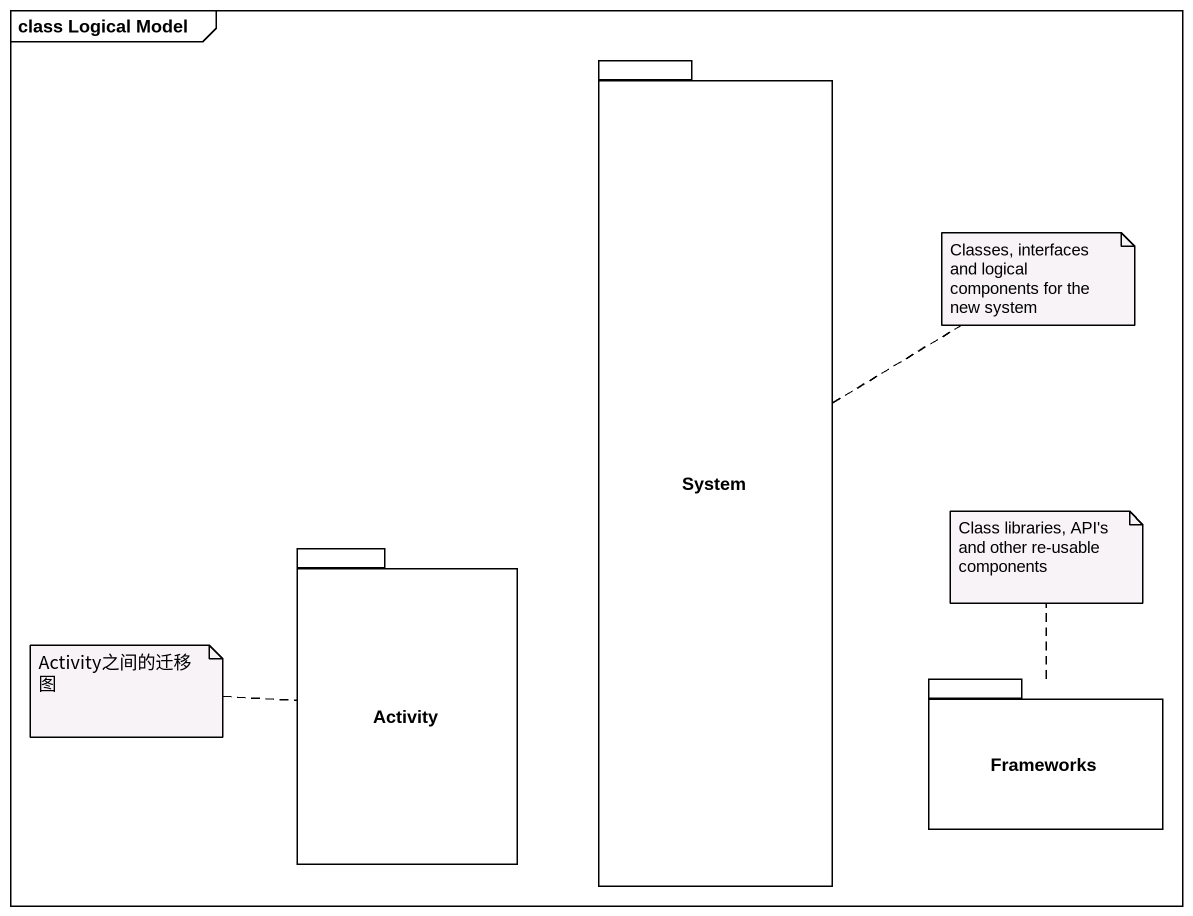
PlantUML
@startuml
mainframe class Logical Model
package System {
}
package Activity {
}
package Frameworks {
}
note top of System : Classes, interfaces and logical components for the new system
note top of Frameworks : Class libraries, API's and other re-usable components
note left of Activity : Activity之间的迁移图
@enduml
